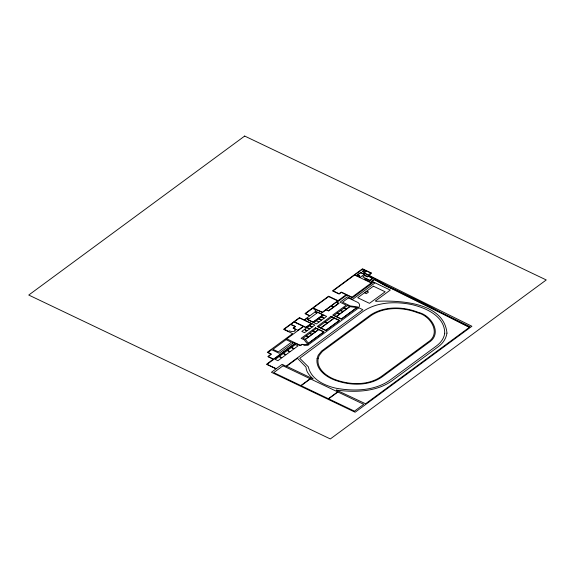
<?xml version="1.0" encoding="UTF-8"?>
<svg xmlns="http://www.w3.org/2000/svg" width="575" height="575" viewBox="0 0 575 575"><rect width="100%" height="100%" fill="white"/><g stroke="black" fill="none" stroke-linecap="round" stroke-linejoin="round"><path stroke-width="0.86" d="M318.945 322.058L316.451 323.89L313.77 322.611L318.809 318.902L321.49 320.182L319.046 321.986L316.264 320.778M308.337 344.942L304.304 345.043L302.148 344.403L301.149 345.137A1.617 0.92 5.6 0 1 299.561 345.259L295.572 343.354L267.073 364.342L276.201 368.697L282.131 364.32L286.07 366.203L362.825 309.688L358.814 307.776L308.236 344.892L304.254 344.942L302.055 344.245L300.919 345.086L299.791 345.086L286.752 338.862L303.557 326.492L305.835 327.577L311.449 323.445L304.527 320.138L307.158 318.205L308.488 318.838L307.452 319.599L313.052 322.266L323.222 314.777L317.63 312.11L316.631 312.843L315.301 312.203L317.81 310.356L322.402 312.548L326.118 309.817L328.584 310.996L339.042 303.291L336.957 302.299L346.854 295.011L352.518 297.713L372.478 283.015L364.37 279.141L365.384 278.393L370.005 280.6L372.758 278.58L368.417 275.993L367.655 276.553L363.903 274.764L364.536 274.304L360.726 272.485L356.378 275.691L354.797 274.929L362.617 269.172L364.205 269.934L362.25 271.371L364.449 272.421L363.723 272.96L373.678 278.243C395.011 290.555 418.097 299.589 439.609 311.743L469.998 326.708L469.387 327.153L462.12 323.689L394.939 289.786L386.12 286.213L374.67 279.558L373.8 279.615L371.4 281.383L374.814 283.015L352.662 299.323L347.372 296.801L340.055 302.191L346.229 305.145L332.709 315.1L341.291 319.19L357.427 307.309L358.548 307.841M317.105 358.491C315.359 369.085 325.773 376.69 334.506 380.003C350.053 385.818 369.509 386.493 383.273 376.05L428.885 342.463C442.923 333.536 431.3 315.272 418.499 312.426C403.327 306.418 384.495 305.828 370.465 315.035L321.497 351.095L318.183 355.264L317.105 358.491M318.119 358.635C316.423 368.942 326.564 376.338 335.067 379.55C350.182 385.185 369.092 385.825 382.454 375.647L428.044 342.082C441.693 333.414 430.402 315.639 417.946 312.886C403.204 307.05 384.905 306.489 371.285 315.445L322.388 351.447L319.168 355.479L318.119 358.635M446.955 333.141C446.178 338.675 442.772 343.498 438.279 346.718L392.38 380.521C376.488 392.114 354.912 392.524 336.332 390.058L365.563 403.765L469.38 327.326C438.164 310.716 405.655 296.448 374.598 279.709L371.86 281.29L390.274 290.08L375.446 300.998L376.158 301.336C399.136 300.2 444.058 302.105 446.955 333.141M444.741 333.234C444.008 338.438 440.673 342.873 436.504 345.913L390.655 379.673C375.152 391.014 354.042 391.518 335.793 388.168C324.473 385.581 311.01 379.256 308.322 366.8L299.762 358.275L363.141 311.377C377.128 301.875 395.37 301.307 411.499 304.506C425.78 307.819 444.727 316.013 444.741 333.234M371.321 273.017L369.38 275.569L471.895 326.255L355.127 412.232L271.414 372.284L276.086 368.848L266.548 364.291L273.197 359.131L267.928 356.615L271.098 354.157L267.303 352.281L292.61 333.644L283.583 329.338L299.431 317.666L304.204 319.944L309.745 315.862L304.973 313.591L328.605 296.19L338.021 300.682L346.164 294.688L341.37 292.395L339.128 294.041L332.494 290.878L362.48 268.798L371.321 273.017M271.601 349.665L268.173 352.518A26.464 15.101 5.6 0 0 271.292 354.121L268.18 356.622L273.513 359.167L294.968 343.368L292.977 342.42L292.481 342.786L292.991 343.031L279.112 353.251L271.601 349.665M244.677 136.052L28.75 295.047L330.323 438.948L546.25 279.953L244.677 136.052M354.631 275.022L333.098 290.878L339.034 293.71L341.255 292.078L351.979 297.196L371.277 282.972L354.631 275.022M360.755 272.665L357.707 274.908L359.792 275.907L358.893 276.568L360.302 277.236L364.248 274.325L360.755 272.665M364.413 270.121L363.17 271.041L365.024 271.925L366.275 271.012L364.413 270.121M290.727 324.458L284.194 329.267L288.628 331.38L289.369 330.833A4.341 2.473 5.6 0 0 295.485 330.711L294.486 330.237L295.665 329.367L293.056 328.124L295.162 326.571L290.727 324.458M294.084 321.986L290.914 324.322L295.579 326.55L293.444 328.124L297.951 330.273L303.255 326.363L294.084 321.986M299.532 317.968L294.378 321.77L305.979 327.304L311.14 323.509L299.532 317.968M312.592 308.408L305.454 313.662L309.875 315.768L315.804 311.406L314.942 310.996L316.149 310.105L312.592 308.408M328.648 296.585L313.26 307.912L322.323 312.239L337.712 300.912L328.648 296.585M357.995 275.217L356.996 275.95L358.448 276.647L359.447 275.914L357.995 275.217M366.656 271.062L364.219 272.852L368.359 274.828L370.796 273.039L366.656 271.062M364.6 275.533L362.732 276.906L369.955 280.356L372.471 278.501L368.568 276.165L367.533 276.927L364.6 275.533M317.803 312.419L307.984 319.65L313.073 322.079L322.891 314.848L317.803 312.419M331.164 306.015L326.226 309.652L328.462 310.723L333.399 307.079L331.164 306.015M336.26 302.263L331.365 305.871L333.601 306.935L338.495 303.327L336.26 302.263M286.091 339.645L272.974 349.312L278.357 351.878L291.482 342.218L286.091 339.645M304.355 329.547L301.81 331.416L304.498 332.695L307.036 330.826L304.355 329.547M306.942 327.635L304.448 329.475L307.136 330.754L309.63 328.922L306.942 327.635M309.537 325.73L307.043 327.57L309.724 328.85L312.218 327.01L309.537 325.73M312.168 323.79L309.63 325.658L312.311 326.938L314.856 325.069L312.168 323.79M321.353 317.026L318.902 318.83L321.59 320.11L324.034 318.313L321.353 317.026M323.941 315.122L321.447 316.962L324.127 318.241L326.629 316.401L323.941 315.122M348.371 297.915L342.513 302.22L350.297 305.936L357.097 306.827L358.498 307.503A7.576 4.327 5.6 0 0 358.081 302.551L348.371 297.915M315.488 327.779L301.127 338.352L304.168 339.796L307.151 343.613L307.74 343.893L324.07 331.868L315.488 327.779M331.063 316.315L317.249 326.485L325.831 330.575L339.638 320.404L331.063 316.315M373.405 286.185L357.722 297.735L369.473 303.341L385.157 291.791L373.405 286.185M306.252 335.886L303.011 338.272L305.217 339.329L308.459 336.936L306.252 335.886M309.602 333.428L306.418 335.771L308.617 336.821L311.801 334.478L309.602 333.428M313.023 330.905L309.767 333.306L311.966 334.355L315.229 331.955L313.023 330.905M316.351 328.454L313.152 330.812L315.359 331.861L318.557 329.504L316.351 328.454M325.148 321.978L318.572 326.816L320.735 327.851L327.312 323.006L325.148 321.978M331.919 316.99L325.249 321.907L327.427 322.942L334.097 318.033L331.919 316.99M337.252 313.066L334.089 315.387L336.296 316.444L339.458 314.115L337.252 313.066M340.652 310.558L337.453 312.915L339.66 313.964L342.858 311.607L340.652 310.558M344.08 308.035L340.803 310.45L343.009 311.506L346.287 309.084L344.08 308.035M347.465 305.541L344.231 307.92L346.438 308.976L349.672 306.597L347.465 305.541M367.051 291.309L364.809 292.963L366.311 293.674L368.553 292.028L367.051 291.309M279.062 356.586L275.217 359.418L277.897 360.697L281.743 357.866L279.062 356.586M283.123 353.596L279.285 356.421L281.966 357.707L285.811 354.876L283.123 353.596M287.234 350.57L283.389 353.402L286.07 354.682L289.915 351.85L287.234 350.57M291.295 347.58L287.457 350.405L290.138 351.684L293.983 348.86L291.295 347.58M295.377 344.576L291.532 347.401L294.213 348.687L298.058 345.855L295.377 344.576M318.723 329.604L305.368 339.437L308.337 343.232L323.646 331.955L318.723 329.604M334.226 318.191L320.943 327.973L325.874 330.323L339.157 320.541L334.226 318.191M349.902 306.655L336.49 316.523L341.413 318.873L356.809 307.546L349.902 306.655M283.015 365.793L273.736 372.629L300.862 385.573L310.148 378.738L283.015 365.793M297.462 358.297L286.623 366.282L313.123 378.925C309.645 375.827 306.231 371.975 305.972 367.102L297.462 358.297M310.407 378.868L301.127 385.703L328.375 398.705L337.662 391.87L310.407 378.868M337.913 391.992L328.634 398.827L354.452 411.147L363.738 404.318L337.913 391.992"/></g></svg>
